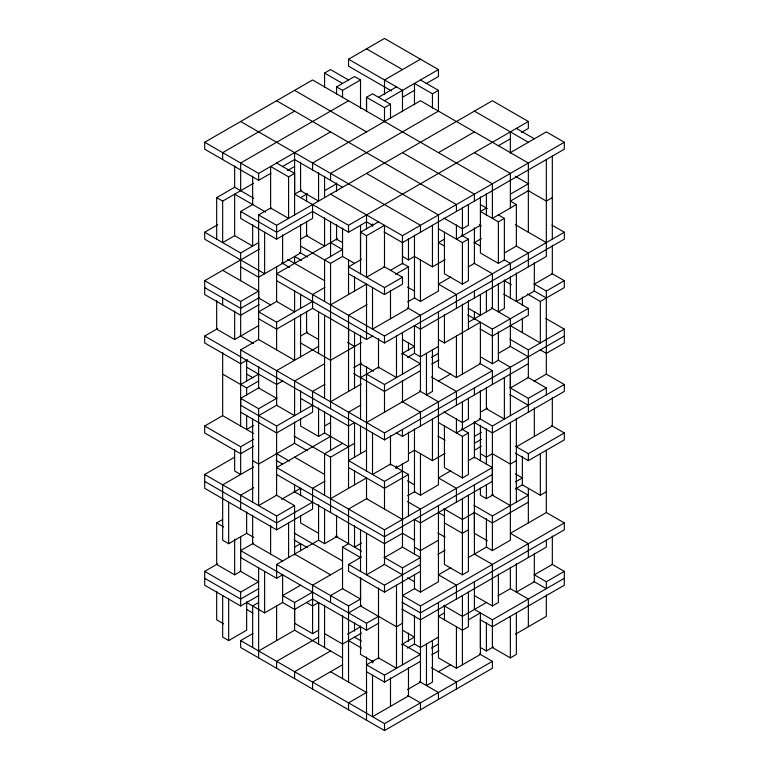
<?xml version="1.0" encoding="UTF-8"?>
<svg xmlns="http://www.w3.org/2000/svg" width="769" height="769" viewBox="0 0 769 769"><rect width="100%" height="100%" fill="white"/><g stroke="black" fill="none" stroke-linecap="round" stroke-linejoin="round"><path stroke-width="1.15" d="M259.143 304.611L240.649 315.29L204.689 294.527L204.689 280.685L259.143 249.243M222.664 519.46L216.675 522.92L216.675 564.446L234.66 574.827L240.649 571.367L240.649 536.964M216.675 300.66L216.675 329.132L234.66 339.514L258.634 325.672M253.491 433.437L222.664 415.644L222.664 352.76M253.635 466.975L222.664 484.855L222.664 540.223L228.662 543.683L228.662 502.157M234.66 574.827L234.66 539.232M234.66 449.654L234.66 471.013L240.649 474.473L240.649 453.114M234.66 339.514L234.66 311.041M259.143 387.663L240.649 398.342L240.649 405.263L276.609 426.026L312.579 405.263M240.649 336.053L240.649 314.694M228.662 543.683L246.647 533.302L246.647 511.943M252.636 515.211L252.636 543.683L282.608 560.986M252.636 502.157L252.636 419.105M252.636 204.554L252.636 176.082M276.609 432.351L276.609 495.236L258.634 505.618L258.634 408.724L277.128 398.044M222.664 270.303L258.634 291.067L258.634 297.988L270.621 304.909M258.634 249.541L258.634 242.62L240.649 253.001L204.689 232.238L204.689 239.159L264.623 273.764L264.623 232.238M270.621 554.064L270.621 525.592M270.621 209.005L270.621 166.488L288.596 176.87L294.594 173.41L294.594 214.936M288.596 557.323L288.596 522.92M288.596 176.87L288.596 218.396L270.621 208.015M294.594 609.038L294.594 623.274L312.579 633.656L318.568 630.196L318.568 602.906M276.1 494.938L294.594 505.618L294.594 555.055M294.594 421.97L294.594 443.329L258.634 464.092L252.636 460.631M312.579 633.656L312.579 605.184M354.528 443.329L330.555 457.171L330.555 512.539M330.555 450.644L330.555 415.049M330.555 408.724L330.555 263.382L342.541 256.462L354.528 263.382M330.555 256.856L330.555 221.261M348.54 328.536L348.54 391.421M360.526 577.5L360.526 605.972L396.487 626.735L402.485 623.274L402.485 567.906L383.991 557.227M360.526 273.764L360.526 232.238L378.502 221.857M366.515 720.169L366.515 656.889M366.515 375.109L366.515 366.803M366.515 235.698L366.515 277.224L384.5 266.843L384.5 225.317L366.515 235.698L360.526 232.238M378.502 587.881L378.502 658.87M414.299 519.363L420.46 522.92L492.391 481.394L492.391 467.552L384.5 529.841L384.5 564.446L366.515 574.827L366.515 533.302M384.5 121.896L384.5 107.66L366.515 97.279L366.515 111.515L366.515 97.279L372.513 93.818L390.498 104.2L390.498 118.436M384.5 94.606L384.5 86.301M396.487 585.209L396.487 668.261L378.502 657.88M390.498 270.303L402.485 263.382L402.485 242.024M391.488 90.934L348.54 66.134L348.54 59.213L402.485 90.358L402.485 97.279L414.808 90.156M414.472 428.891L414.472 491.776L420.46 495.236L438.445 484.855L438.445 415.443M414.472 235.103L414.472 297.988L420.46 301.448L438.445 291.067L438.445 221.655M414.472 104.795L414.472 83.436L432.447 93.818L438.445 90.358L438.445 111.716M401.966 546.846L420.46 557.525L420.46 564.446L384.5 585.209L348.54 564.446L348.54 571.367L384.5 592.13L420.46 571.367M414.299 325.575L420.46 329.132L420.46 315.29L407.474 307.792M432.447 108.054L432.447 93.818M438.445 415.644L438.445 401.803L419.461 390.844M438.445 221.857L438.445 214.936L366.515 173.41M474.406 511.943L474.406 533.302L487.392 540.799M480.404 619.026L480.404 647.498L486.393 650.959L493.39 646.921M480.404 488.113L480.404 495.236L486.393 498.696L493.39 494.659M480.404 460.833L480.404 425.238M486.393 650.959L486.393 622.486M486.393 498.696L486.393 484.46M486.393 464.293L486.393 428.698M492.391 626.139L492.391 647.498L510.366 657.88L516.364 654.419L516.364 612.893M492.391 495.236L492.391 426.026L479.404 418.528M498.379 331.804L498.379 360.277L492.391 363.737L492.391 335.265M510.366 657.88L510.366 616.354M486.393 518.671L486.393 547.144L492.391 550.604L510.366 540.223L510.366 422.566M510.366 373.724L510.366 387.961L528.351 377.579L528.351 349.895L564.311 329.132L564.311 342.974L546.336 353.356L540.165 349.799M510.366 297.988L510.366 276.629M516.364 502.157L516.364 418.317M528.351 626.735L528.351 605.376M546.336 594.995L546.336 616.354L515.365 634.233M474.406 422.566L492.391 432.947L564.311 391.421L564.311 384.5L546.336 374.118L546.336 297.988L546.336 291.067L564.311 280.685L564.311 287.606L540.338 301.448L527.351 293.95M480.404 619.814L492.391 626.735L564.311 585.209L564.311 571.367L551.979 564.254M270.957 173.208L258.634 180.331L204.689 149.186L204.689 142.265L312.579 79.976L492.391 183.791L492.391 218.396L516.364 204.554L516.364 246.08L504.377 253.001M324.566 87.291L324.566 73.055L330.555 69.595L348.54 79.976M348.54 59.213L384.5 38.45L438.445 69.595L438.445 76.516L426.113 83.638M294.594 111.121L222.664 152.647L222.664 159.567M336.553 94.02L336.553 86.897L354.528 76.516L360.526 79.976L360.526 108.448M336.553 86.897L342.541 90.358L360.526 79.976M348.54 100.739L240.649 163.028L240.649 190.712M420.46 59.213L384.5 79.976L384.5 86.897M378.502 97.279L396.487 86.897M216.675 239.159L216.675 197.633L234.66 187.252L253.635 198.21M204.689 142.265L258.634 173.41L330.555 131.883M384.5 100.739L438.445 69.595M216.675 197.633L222.664 201.094L253.635 183.214M282.261 166.681L294.594 159.567L342.541 187.252M384.5 107.66L390.498 104.2M287.596 170.526L294.594 166.488M204.689 232.238L217.675 224.74M312.579 204.554L312.579 218.396L276.609 239.159L240.649 218.396L240.649 211.475L252.982 204.352M294.594 318.751L294.594 360.277L258.634 339.514L258.634 214.936L270.957 207.813M301.583 190.135L294.594 194.173L348.54 225.317L528.351 121.502L528.351 128.423L521.353 132.46M438.445 111.121L330.555 173.41L330.555 180.331M252.636 224.721L252.636 246.08L234.66 235.698L222.664 242.62L222.664 201.094M300.583 197.633L307.581 193.596M324.566 190.712L336.553 183.791M258.634 214.936L276.609 225.317L492.391 100.739L528.351 121.502M438.445 152.647L474.406 131.883M300.583 239.159L307.581 235.122M337.553 238.582L276.609 273.764L384.5 336.053L564.311 232.238L564.311 239.159L384.5 342.974L276.609 280.685M240.649 211.475L276.609 232.238L312.579 211.475L348.54 232.238L366.515 221.857L372.686 225.413M498.379 145.726L510.366 138.805M204.689 280.685L240.649 301.448L258.634 291.067M259.143 297.69L240.649 308.369L204.689 287.606M510.366 152.647L546.336 131.883L564.311 142.265L564.311 149.186L402.485 242.62L383.991 231.94M247.647 359.7L240.649 363.737L204.689 342.974L204.689 336.053L217.675 328.555M277.128 301.15L258.634 311.829L276.609 322.211L312.579 301.448M361.526 259.345L348.54 266.843L384.5 287.606L402.485 277.224L402.485 284.146L384.5 294.527L348.54 273.764M330.555 194.173L402.485 235.698L564.311 142.265M324.903 287.404L312.579 294.527L312.579 308.369L276.609 329.132L258.634 318.751M240.649 426.026L240.649 349.895L258.634 339.514M486.393 208.015L480.404 211.475L498.379 221.857L504.377 218.396L504.377 259.922L498.379 263.382L480.404 253.001L480.404 196.845M510.366 194.173L528.861 183.493M330.555 304.909L366.515 284.146L366.515 339.514L372.686 335.957M402.485 235.698L402.485 256.462L408.474 259.922L414.472 256.462L432.447 266.843L445.126 259.528M444.607 239.063L438.445 242.62L444.434 246.08M528.861 190.414L510.366 201.094L516.364 204.554M395.487 274.341L408.474 266.843L408.474 308.369L372.513 329.132L372.513 287.606M480.404 225.317L456.421 239.159L456.421 224.923M300.583 336.053L307.581 332.016M438.445 228.778L462.419 242.62L468.417 239.159L468.417 280.685L462.419 284.146L444.434 273.764L444.434 232.238M367.034 304.611L348.54 315.29L348.54 329.132M473.896 242.917L481.404 238.582M552.325 197.633L546.336 201.094L528.351 190.712M240.649 384.5L258.634 374.118M222.664 374.118L246.647 387.961L258.634 381.039M318.741 346.338L276.609 370.658L276.609 405.263L294.594 415.644L294.594 381.039L324.393 363.833M407.618 301.938L414.808 297.786M450.778 277.023L438.445 284.146L456.421 294.527L456.421 308.369M468.244 266.939L474.406 263.382L474.406 227.787M253.635 446.212L240.649 453.71L204.689 432.947L204.689 426.026L222.664 415.644M282.781 380.943L276.609 384.5L246.811 367.294M361.382 342.484L330.555 360.277L300.246 342.772M258.634 415.644L277.128 404.965M253.635 425.449L246.647 429.487L246.647 415.25M324.903 384.298L312.579 391.421L312.579 412.184L276.609 432.947L240.649 412.184M353.673 367.688L361.526 363.16M420.46 329.132L546.336 256.462L546.336 159.567M204.689 426.026L240.649 446.789L253.635 439.291M360.526 377.579L378.848 366.996M401.485 353.932L414.472 346.435L402.485 339.514M324.903 481.192L312.579 488.315L312.579 509.078L276.609 529.841L204.689 488.315L204.689 474.473L234.487 457.267M330.555 401.803L361.382 384M407.474 357.393L414.472 353.356L420.46 356.816L438.445 346.435M468.417 322.211L492.391 308.369L492.391 273.764L473.896 263.085M534.34 284.146L552.325 273.764L552.325 245.292M438.445 339.514L444.434 342.974L480.404 322.211L480.404 363.737L456.421 377.579L438.445 367.197L438.445 311.829M366.515 471.013L366.515 374.118L384.5 384.5L420.46 363.737L402.485 353.356M431.447 357.393L438.445 353.356M324.566 426.026L330.555 422.566M360.863 405.061L348.54 412.184L348.54 488.315M420.46 370.658L384.5 391.421L353.673 373.619M431.765 364.131L438.955 359.979M467.725 314.896L492.391 329.132L528.351 308.369L528.351 315.29L492.391 336.053L480.058 328.93M300.583 418.903L300.583 426.026L318.568 436.408L324.566 432.947L324.566 411.588M330.555 436.408L276.609 467.552L384.5 529.841M253.635 487.738L240.649 495.236L240.649 509.078M366.515 422.566L420.46 391.421L420.46 357.008M438.445 381.039L450.778 373.917M342.541 443.329L324.566 453.71L324.566 495.236M498.379 353.356L510.366 346.435L510.366 318.751L491.391 307.792M240.649 349.895L384.5 432.947L492.391 370.658L492.391 384.5M281.608 499.273L300.756 488.219M366.515 450.25L348.54 460.631L384.5 481.394L402.485 471.013M204.689 336.053L384.5 439.868L564.311 336.053M396.314 432.851L402.485 436.408L528.351 363.737M204.689 474.473L276.609 515.999L294.594 505.618M312.579 502.157L276.609 522.92L204.689 481.394M258.634 595.591L240.649 605.972L204.689 585.209L204.689 571.367L217.675 563.869M282.608 574.827L276.609 578.288L240.649 557.525L240.649 550.604L253.635 543.106M330.555 498.696L366.515 477.934M390.498 464.092L372.513 474.473L372.513 432.947M408.474 453.71L414.472 450.25L432.447 460.631L445.126 453.316M480.404 412.184L487.392 408.147M534.003 381.241L546.336 374.118M395.487 468.129L408.474 460.631L408.474 432.159M438.445 422.566L462.419 436.408L468.417 432.947L468.417 474.473L462.419 477.934L444.434 467.552L444.434 425.632M509.857 387.663L528.351 398.342L546.336 387.961L546.336 394.882M367.034 498.399L348.54 509.078L348.54 543.683L342.541 547.144L342.541 588.669L360.526 599.051L360.526 577.692M408.474 515.999L408.474 474.473L384.5 488.315L348.54 467.552M474.406 436.408L481.404 432.37M492.391 426.026L564.311 384.5M294.594 547.144L300.583 543.683L300.583 550.806M474.406 443.329L481.404 439.291M276.609 578.288L276.609 564.446L318.568 540.223L324.566 543.683L337.553 536.185M474.406 450.25L481.404 446.212M204.689 571.367L240.649 592.13L258.634 581.749L240.139 571.069M407.618 495.726L414.808 491.574M450.778 470.811L438.445 477.934L456.421 488.315L456.421 502.157M468.244 460.727L474.406 457.171L492.391 467.552M258.634 588.669L240.649 599.051L204.689 578.288M516.364 446.789L552.325 426.026L552.325 397.554M258.634 602.511L252.636 605.972L252.636 647.498M361.526 543.106L354.528 547.144L354.528 525.785M282.608 595.591L300.583 585.209M492.391 474.473L384.5 536.762L276.609 474.473M516.364 460.631L510.366 464.092L492.391 453.71L486.393 457.171L480.404 453.71M515.365 446.212L528.351 453.71L564.311 432.947L564.311 439.868L528.351 460.631L515.365 453.133M246.811 602.608L264.623 612.893L282.608 602.511L282.608 574.232M342.541 567.906L312.579 585.209L312.579 605.972L318.568 602.511L318.568 644.038M348.54 564.446L361.526 556.948M222.664 595.591L222.664 637.116L228.662 640.577L246.647 630.196L246.647 601.723M282.261 595.389L294.594 602.511L312.579 592.13M479.404 653.842L492.391 661.34L492.391 668.261L384.5 730.55L240.649 647.498L240.649 640.577L252.982 633.464M384.5 557.525L402.485 547.144M515.509 481.884L522.699 477.732M342.887 588.468L330.555 595.591L330.555 602.511M474.406 512.539L462.419 519.46L443.924 508.78M515.365 488.892L522.699 484.653M438.445 540.223L420.46 550.604L414.472 547.144M258.634 650.959L294.594 630.196L342.541 657.88M402.485 567.906L420.46 557.525M468.417 529.841L462.419 533.302L444.434 522.92M473.896 505.32L492.391 515.999L528.351 495.236L516.018 488.113M276.609 564.446L348.54 605.972L360.863 598.849M437.926 554.362L445.126 550.21M528.351 502.157L492.391 522.92L473.896 512.241M522.353 456.382L522.353 484.855L540.338 495.236L546.336 491.776M348.54 612.893L361.526 605.395M318.741 637.02L276.609 661.34L276.609 668.261M414.808 588.468L402.485 595.591L420.46 605.972L564.311 522.92L564.311 529.841L420.46 612.893L401.966 602.214M450.778 567.705L438.445 574.827L456.421 585.209L456.421 599.051M468.244 557.621L486.739 546.942M564.311 522.92L546.336 512.539L510.366 533.302L528.351 543.683L528.351 557.525M347.54 634.233L360.526 626.735M240.649 550.604L366.515 623.274L378.848 616.152M414.472 574.433L414.472 588.669L420.46 592.13L438.445 581.749L438.445 505.618M330.555 650.959L294.594 671.721L294.594 678.643M361.526 633.079L342.541 644.038L324.566 633.656M282.261 602.31L294.594 609.433L312.579 599.051L366.515 630.196L378.848 623.073M444.434 508.684L444.434 564.446L462.419 574.827L468.417 571.367L468.417 495.236M342.541 664.801L312.579 682.103L312.579 689.024M444.434 612.893L438.445 616.354L462.419 630.196L468.417 626.735L468.417 592.13M378.848 657.678L366.515 664.801L384.5 675.182L420.46 654.419L402.485 644.038M401.485 644.614L414.472 637.116L402.485 630.196M407.474 648.075L414.472 644.038L420.46 647.498L438.445 637.116M486.739 602.31L462.419 616.354L443.924 605.674M498.043 595.792L510.366 588.669L528.351 599.051L528.351 605.972M534.34 574.827L552.325 564.446L552.325 535.974M468.417 619.814L480.404 612.893L480.404 654.419L456.421 668.261L438.445 657.88L438.445 602.511M474.406 595.591L492.391 605.972L498.379 602.511L498.379 574.039M431.447 648.075L438.445 644.038M534.003 574.635L546.336 581.749L564.311 571.367M367.034 692.187L348.54 702.866L348.54 709.787M366.515 671.721L384.5 682.103L420.46 661.34M431.765 654.813L438.955 650.661M474.406 581.749L474.406 609.433L492.391 619.814L564.311 578.288M407.474 689.601L420.46 682.103L420.46 647.7M438.445 671.721L450.778 664.599M240.649 640.577L384.5 723.629L492.391 661.34M516.364 128.423L534.34 138.805M366.515 48.831L402.485 69.595M420.46 79.976L438.445 90.358M474.406 111.121L528.351 142.265M474.406 152.647L510.366 173.41L510.366 208.015M515.365 176.293L528.351 183.791M324.566 73.055L342.541 83.436M551.979 225.115L564.311 232.238M294.594 90.358L366.515 131.883M402.485 152.647L474.406 194.173L474.406 201.094M480.404 204.554L487.392 208.591M498.379 214.936L504.377 218.396M515.365 224.74L546.336 242.62M276.609 100.739L456.421 204.554L456.421 211.475M479.404 224.74L481.404 225.894M516.018 245.878L528.351 253.001L528.351 266.843M551.979 273.562L564.311 280.685M443.924 218.098L462.419 228.778L468.417 225.317L468.417 204.554M461.419 235.122L468.417 239.159M474.406 242.62L480.567 246.176M504.204 259.826L510.366 263.382L510.366 270.303M534.003 283.944L546.336 291.067M240.649 121.502L420.46 225.317L420.46 232.238M534.003 290.865L546.336 297.988M504.377 280.685L511.366 284.722M276.609 163.028L294.594 173.41M503.685 294.133L528.351 308.369M545.817 318.453L564.311 329.132M402.485 263.382L408.474 266.843M510.366 325.672L540.338 342.974L540.338 301.448M468.071 308.167L480.404 315.29L480.404 294.527M336.553 239.159L342.541 242.62M383.991 266.545L402.485 277.224M509.857 339.216L528.351 349.895M330.555 242.62L342.541 249.541L324.566 259.922L324.566 301.448M407.474 287.029L414.472 291.067M509.857 346.137L528.351 356.816M265.622 212.052L234.66 194.173L234.66 235.698M300.583 246.08L330.555 263.382M498.043 360.075L510.366 367.197L510.366 415.644M527.832 377.281L546.336 387.961M299.593 252.424L307.581 257.038M480.404 356.816L492.391 363.737M294.594 256.462L301.583 260.499M479.404 363.16L492.391 370.658M287.596 259.345L324.393 280.589M281.608 262.806L289.596 267.42M509.857 394.584L528.351 405.263M551.325 425.449L564.311 432.947M240.649 266.843L258.634 277.224L300.583 253.001L300.583 224.529M312.579 308.369L366.515 339.514M431.447 377.002L456.421 391.421L456.421 405.263M347.54 342.397L354.528 346.435M378.502 367.197L396.487 377.579L396.487 336.053M318.568 339.514L306.581 332.593L306.581 311.234M360.526 363.737L373.513 371.235M443.924 411.886L462.419 422.566L468.417 419.105L468.417 398.342M461.419 428.91L468.417 432.947M401.966 401.505L420.46 412.184L420.46 426.026M515.365 473.896L522.353 477.934M437.926 436.11L445.126 440.262M240.139 335.755L253.491 343.464M491.872 494.938L510.366 505.618M300.583 398.342L348.54 426.026L354.528 422.566L354.528 457.565M246.811 374.215L252.982 377.781M276.609 398.342L258.634 387.961L258.634 366.602M390.152 463.89L408.474 474.473M324.393 432.851L348.54 446.789M407.474 480.817L414.472 484.855M240.649 398.342L258.634 408.724M438.445 512.539L444.607 516.095M294.075 436.11L330.555 457.171M407.474 501.58L420.46 509.078L420.46 592.13M294.075 443.031L307.437 450.74M534.003 581.556L546.336 588.669L546.336 581.749M437.926 533.004L445.126 537.156M294.594 457.171L324.393 474.377M402.485 519.46L366.515 498.696L366.515 477.338M276.1 453.412L289.452 461.121M276.1 460.333L282.261 463.89M414.472 540.223L402.485 533.302L384.5 543.683L294.075 491.478M335.697 536.272L361.526 551.181M383.991 564.148L402.485 574.827M407.474 577.711L414.472 581.749M318.568 533.302L300.583 522.92L300.583 515.797M342.541 547.144L360.526 557.525M294.075 533.004L342.368 560.889M294.075 539.925L307.437 547.634M401.966 609.135L420.46 619.814L546.336 547.144L546.336 540.223M294.594 554.064L330.555 574.827M246.647 533.302L253.635 537.339M216.675 522.92L223.664 526.957M431.447 667.684L456.421 682.103L456.421 689.024M306.408 602.415L312.579 605.972M354.528 637.116L361.526 641.154M348.54 640.577L361.526 648.075M419.461 681.526L438.445 692.485L438.445 699.406M373.513 661.917L360.526 654.419L360.526 625.947M407.474 695.368L420.46 702.866L420.46 709.787M246.811 609.529L252.982 613.095M330.555 671.721L366.515 692.485M223.664 623.851L216.675 619.814L216.675 591.342M552.325 156.107L552.325 239.159M546.336 450.25L546.336 512.539M540.338 453.71L540.338 495.236M534.34 262.594L534.34 291.067L516.364 301.448L516.364 272.976M534.34 407.935L534.34 436.408M534.34 553.276L534.34 581.749L516.364 592.13L516.364 563.658M528.351 232.238L528.351 163.028L420.46 100.739L312.579 163.028L312.579 169.949M528.351 398.342L528.351 412.184M528.351 453.71L528.351 460.631M528.351 488.517L528.351 522.92M522.353 296.997L522.353 305.303M522.353 318.356L522.353 332.593M510.366 131.883L510.366 153.242M510.366 567.311L510.366 588.669M504.377 279.897L504.377 308.369L498.379 311.829L498.379 283.357M504.377 377.579L504.377 419.105L486.393 408.724L486.393 387.365M498.379 221.857L498.379 263.382M492.391 329.132L492.391 336.053M492.391 515.999L492.391 550.604M492.391 605.972L492.391 564.446L474.406 554.064L474.406 484.855M492.391 619.814L492.391 626.735M486.393 193.577L486.393 214.936M486.393 291.067L486.393 311.829M480.404 390.633L480.404 419.105L456.421 432.947L456.421 418.711M474.406 291.067L474.406 297.988M474.406 311.628L474.406 318.751M474.406 387.961L474.406 394.882M474.406 421.575L474.406 457.959M468.417 300.66L468.417 329.132M462.419 208.015L462.419 235.698M462.419 242.62L462.419 284.146M462.419 304.12L462.419 374.118M462.419 401.803L462.419 429.487M462.419 436.408L462.419 477.934M462.419 498.696L462.419 574.827M462.419 595.591L462.419 664.801M456.421 336.053L456.421 377.579M456.421 626.735L456.421 668.261M444.434 314.502L444.434 342.974M444.434 605.184L444.434 619.814M432.447 225.317L432.447 266.843M432.447 349.895L432.447 391.421L426.459 394.882L426.459 353.356M432.447 419.105L432.447 460.631M432.447 640.577L432.447 682.103L426.459 685.564L426.459 644.038M420.46 259.922L420.46 301.448M420.46 328.344L420.46 356.816M420.46 453.71L420.46 495.236M420.46 605.972L420.46 647.498M414.472 326.066L414.472 353.356M414.472 519.854L414.472 554.266M414.472 615.565L414.472 644.038M408.474 238.563L408.474 259.922M408.474 342.974L408.474 350.087M408.474 633.06L408.474 641.365M408.474 667.473L408.474 695.945L372.513 716.708L372.513 675.182M402.485 90.358L402.485 111.716M402.485 256.856L402.485 263.978M402.485 332.391L402.485 374.118M402.485 380.444L402.485 401.803M402.485 429.487L402.485 436.408M402.485 463.697L402.485 547.538M402.485 602.511L402.485 664.801M396.487 465.966L396.487 468.34M390.498 290.278L390.498 318.751M390.498 435.417L390.498 465.082M390.498 677.854L390.498 706.327M384.5 287.606L384.5 294.527M384.5 336.053L384.5 342.974M384.5 384.5L384.5 412.184M384.5 432.947L384.5 439.868M384.5 481.394L384.5 509.078M384.5 585.209L384.5 592.13M384.5 675.182L384.5 682.103M384.5 723.629L384.5 730.55M378.502 338.523L378.502 368.188M372.513 223.933L372.513 226.307M372.513 660.552L372.513 662.926M366.515 214.936L366.515 228.97M366.515 623.274L366.515 630.196M360.526 225.317L360.526 259.72M360.526 335.265L360.526 419.105M360.526 426.228L360.526 453.508M360.526 529.841L360.526 571.367M354.528 276.83L354.528 291.067M354.528 332.198L354.528 387.961M354.528 470.618L354.528 484.855M354.528 622.88L354.528 631.186M348.54 225.317L348.54 232.238M348.54 260.114L348.54 294.527M348.54 329.324L348.54 343.57M348.54 605.972L348.54 682.103M342.541 90.358L342.541 97.48M342.541 227.989L342.541 256.462M342.541 615.565L342.541 678.643M336.553 183.003L336.553 191.308M336.553 224.529L336.553 239.947M336.553 515.403L336.553 536.762M324.566 176.274L324.566 197.633M324.566 217.608L324.566 246.08L306.581 235.698L306.581 221.462M324.566 315.29L324.566 398.342M324.566 509.28L324.566 543.683M324.566 605.184L324.566 647.498M318.568 172.621L318.568 201.094L300.583 190.712L300.583 162.24M318.568 311.829L318.568 353.356M318.568 407.935L318.568 436.408M318.568 504.627L318.568 540.223M306.581 194.173L306.581 201.286M300.583 294.133L300.583 308.369M300.583 314.694L300.583 356.816M300.583 390.825L300.583 412.184M300.583 488.517L300.583 495.63M294.594 152.647L294.594 194.567M294.594 257.057L294.594 262.988M294.594 290.471L294.594 311.829L276.609 301.448L276.609 266.843M294.594 484.653L294.594 492.371M294.594 602.511L294.594 630.196M282.608 234.91L282.608 263.382M276.609 225.317L276.609 239.159M276.609 322.211L276.609 349.895M276.609 426.026L276.609 432.947M276.609 515.999L276.609 529.841M276.609 606.174L276.609 640.577M264.623 571.367L264.623 612.893M258.634 173.41L258.634 180.331M258.634 567.906L258.634 657.88M246.647 360.872L246.647 381.039M246.647 387.961L246.647 395.083M240.649 253.001L240.649 280.685M240.649 301.448L240.649 315.29M240.649 446.789L240.649 453.71M240.649 592.13L240.649 605.972M234.66 165.893L234.66 187.252M228.662 599.051L228.662 640.577M222.664 297.988L222.664 304.909"/></g></svg>
